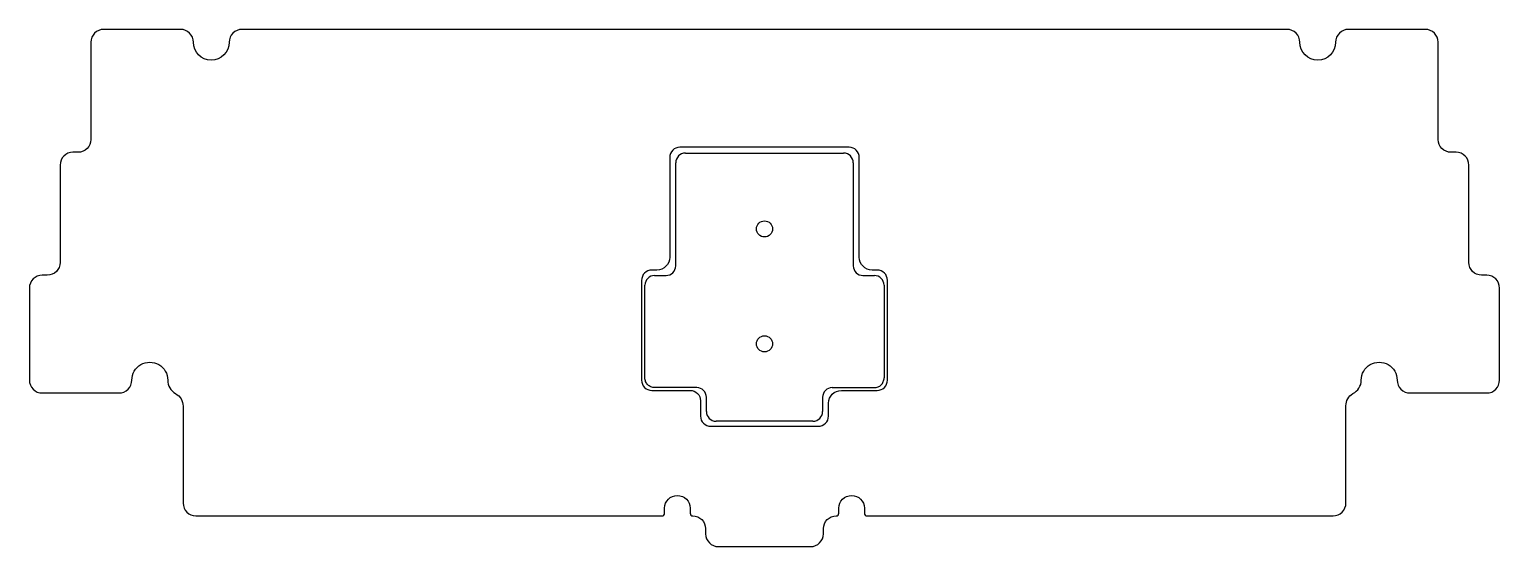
# Model space of a CAD drawing. Header units: millimetres. Extents: x -114 to 114, y -40 to 41.
import ezdxf

# ---------------------------------------------------------------- set-up
doc = ezdxf.new("R2010")
doc.units = ezdxf.units.MM
doc.layers.get('0').update_dxf_attribs({"linetype": 'CONTINUOUS'})

msp = doc.modelspace()

# ---------------------------------------------------------------- linework, layer by layer
for p, q in [((-12.26, 21.37), (12.26, 21.37)), ((-13.76, 3.9), (-13.76, 19.87)), ((13.76, 19.87), (13.76, 3.9)), ((-17.03, 2.4), (-15.26, 2.4)), ((15.26, 2.4), (17.02, 2.4)), ((-18.53, -13.48), (-18.53, 0.9)), ((18.53, 0.9), (18.53, -13.48)), ((-10.5, -14.98), (-17.03, -14.98)), ((10.5, -14.98), (17.02, -14.98)), ((-9, -18.69), (-9, -16.48)), ((9, -16.48), (9, -18.69)), ((7.5, -20.19), (-7.5, -20.19))]:
    msp.add_line(p, q)
for points in [[(-90.49, 40.55), (-102.39, 40.55, 0.41425), (-104.38, 38.56), (-104.38, 23.48, -0.414103), (-106.36, 21.5), (-107.16, 21.5, 0.414177), (-109.14, 19.51), (-109.14, 4.43, -0.414177), (-111.13, 2.45), (-111.92, 2.45, 0.41425), (-113.9, 0.46), (-113.9, -13.82, 0.41425), (-111.92, -15.81), (-100.01, -15.81, 0.414214), (-98.03, -13.82, -1.000126), (-92.47, -13.82, 0.273102), (-91.24, -15.91, -0.273074), (-90.09, -17.86), (-90.09, -32.87, 0.414177), (-88.11, -34.86), (-15.87, -34.86, 0.414208), (-15.48, -34.46), (-15.48, -33.67, -1), (-11.51, -33.67), (-11.51, -34.46, 0.414219), (-11.11, -34.86), (-11.11, -34.86, -0.41425), (-9.13, -36.84), (-9.13, -37.64, 0.414177), (-7.14, -39.62), (7.14, -39.62, 0.41425), (9.13, -37.64), (9.13, -36.84, -0.414324), (11.11, -34.86, 0.414216), (11.51, -34.46), (11.51, -33.67, -1), (15.48, -33.67), (15.48, -34.46, 0.414214), (15.87, -34.86), (88.11, -34.86, 0.41425), (90.09, -32.87), (90.09, -17.79, -0.262801), (91.16, -15.91, 0.289624), (92.47, -13.82, -1.000109), (98.03, -13.82, 0.414287), (100.01, -15.81), (111.92, -15.81, 0.41426), (113.9, -13.82), (113.9, 0.46, 0.41424), (111.92, 2.45), (111.12, 2.45, -0.414033), (109.14, 4.43), (109.14, 19.51, 0.414176), (107.16, 21.5), (106.36, 21.5, -0.414403), (104.38, 23.48), (104.38, 38.56, 0.414165), (102.39, 40.55), (90.49, 40.55, 0.414228), (88.5, 38.56, -1), (82.95, 38.56, 0.414214), (80.96, 40.55), (-80.96, 40.55, 0.414287), (-82.95, 38.56, -1), (-88.5, 38.56, 0.414214)], [(13.1, 22.29), (-13.1, 22.29, 0.41412), (-14.68, 20.7), (-14.68, 5.23, -0.414224), (-16.67, 3.24), (-17.46, 3.24, 0.414354), (-19.05, 1.65), (-19.05, -13.82, 0.414306), (-17.46, -15.41), (-11.51, -15.41, -0.414213), (-9.92, -17), (-9.92, -19.38, 0.41413), (-8.33, -20.97), (8.33, -20.97, 0.414191), (9.92, -19.38), (9.92, -17.4, -0.414177), (11.91, -15.41), (17.46, -15.41, 0.414214), (19.05, -13.82), (19.05, 1.65, 0.414098), (17.46, 3.24), (16.67, 3.24, -0.414177), (14.68, 5.23), (14.68, 20.7, 0.414213)]]:
    msp.add_lwpolyline(points, format="xyb", close=True)
for centre in [(0, 9.62), (0, -8.19)]:
    msp.add_circle(centre, 1.25)
for centre, start, end in [((-12.26, 19.87), 90, 180), ((12.26, 19.87), 0, 90), ((-17.03, 0.9), 90, 180), ((-15.26, 3.9), -90, 0), ((15.26, 3.9), 180, 270), ((17.02, 0.9), 0, 90), ((-10.5, -16.48), 0, 90), ((10.5, -16.48), 90, 180), ((-7.5, -18.69), 180, 270), ((7.5, -18.69), 270, 360)]:
    msp.add_arc(centre, 1.5, start, end)
for points, knots in [([(-17.03, -14.98), (-17.22, -14.98), (-17.42, -14.94), (-17.79, -14.79), (-17.95, -14.67), (-18.23, -14.39), (-18.34, -14.23), (-18.49, -13.87), (-18.53, -13.68), (-18.53, -13.48)], [0, 0, 0, 0, 0.0594178, 0.0594178, 0.1195584, 0.1195584, 0.1773765, 0.1773765, 0.2363743, 0.2363743, 0.2363743, 0.2363743]), ([(17.02, -14.98), (17.22, -14.98), (17.42, -14.94), (17.78, -14.79), (17.94, -14.69), (18.22, -14.41), (18.33, -14.24), (18.49, -13.87), (18.53, -13.68), (18.53, -13.48)], [-0.2363743, -0.2363743, -0.2363743, -0.2363743, -0.1773765, -0.1773765, -0.1195584, -0.1195584, -0.0594178, -0.0594178, 0, 0, 0, 0])]:
    msp.add_open_spline(points, degree=3, knots=knots)

doc.saveas('drawing.dxf')
